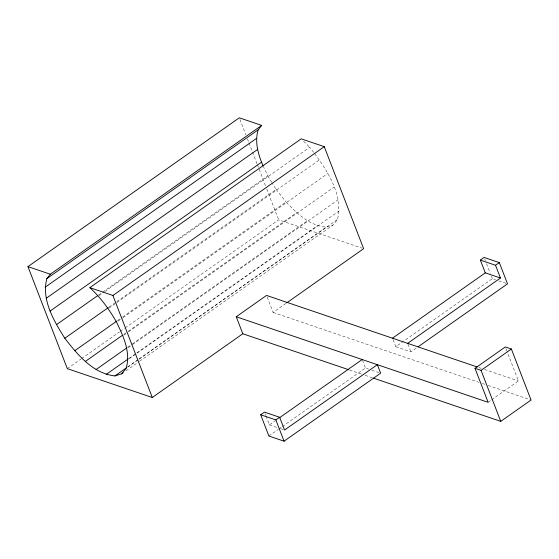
<?xml version="1.0" encoding="UTF-8"?>
<svg xmlns="http://www.w3.org/2000/svg" width="559" height="559" viewBox="0 0 559 559"><rect width="100%" height="100%" fill="white"/><g stroke="black" fill="none" stroke-linecap="round" stroke-linejoin="round"><path stroke-width="0.42" stroke-dasharray="2.79 2.1" d="M139.596 361.24L333.094 224.991L337.51 219.449C343.268 195.475 328.105 171.683 314.347 153.243M98.545 295.04L267.761 175.889L263.541 166.806M99.041 295.62L104.037 292.098M104.75 291.595L309.672 147.31L313.83 152.586M109.068 307.073L116.209 302.042M116.922 301.539L276.146 189.424L272.177 183.017M108.9 308.149L116.041 303.118M116.754 302.622L319.538 159.839M117.502 320.607L121.785 317.589M122.505 317.086L286.012 201.96C296.976 213.314 309.658 225.871 326.281 227.108L333.094 224.991M118.005 321.18L122.288 318.169M123.001 317.666L327.923 173.374M67.318 368.647L80.88 359.095M81.6 358.592L119.437 331.948M120.157 331.445L124.44 328.426M125.153 327.923L278.661 219.834L361.98 248.133M123.888 334.289L127.459 331.773M128.172 331.27L296.682 212.623M123.623 335.309L127.906 332.298M128.619 331.794L334.261 186.999M127.501 347.398L131.784 344.379M132.497 343.876L307.429 220.707M128.193 347.586L338.111 199.78M129.024 358.368L136.165 353.344M136.878 352.841L317.526 225.64M129.304 358.654L136.438 353.63M137.158 353.127L339.222 210.848M127.787 366.872L138.492 359.325M139.212 358.829L326.281 227.108M127.592 367.256L138.304 359.716M139.016 359.213L337.51 219.449M126.034 370.792L138.884 361.743M267.174 297.046L273.106 312.432L285.942 303.397M266.007 416.099L269.396 424.868L275.105 420.843M268.886 436.034L278.116 429.536M278.829 429.032L281.666 427.034M282.379 426.538L365.467 368.032L368.661 369.115M393.082 339.739L395.765 346.699L492.346 278.696L495.54 279.779M395.765 346.699L410.935 351.849L417.328 347.349M488.119 402.305L490.942 400.314M491.641 399.818L518.417 380.965L507.174 351.821M498.733 280.863L507.516 283.846M478.742 367.494L481.222 368.332M484.527 369.457L518.417 380.965M273.106 312.432L478.965 382.342M482.27 383.467L484.751 384.306M488.063 385.43L531.05 400.034M371.854 370.205L379.044 372.643M349.459 369.981L361.862 374.195M365.167 375.32L372.608 377.849M269.396 424.868L277.376 427.579M280.576 428.662L284.566 430.018M303.621 141.252L309.672 147.31M276.146 189.424L286.012 201.96M267.761 175.889L271.737 182.304M484.751 259.013L485.359 260.592M486.575 263.736L490.215 273.183M491.431 276.335L492.346 278.696M505.923 348.578L506.859 351.01M407.958 344.12L410.935 351.849M362.484 360.303L365.467 368.032M239.923 119.43L245.862 134.817M247.42 138.863L248.671 142.105M248.986 142.915L257.105 163.962M257.419 164.772L265.539 185.826M266.79 189.068L278.661 219.834M265.085 413.709L265.7 415.302"/><path stroke-width="0.84" d="M123.176 372.797L121.75 373.803L114.93 375.921C92.913 373.531 77.505 354.637 64.802 338.244C53.853 320.824 41.296 299.959 46.83 278.634L50.331 274.224L261.682 125.412L239.301 117.809L27.95 266.622L67.318 368.647L152.286 397.505L242.809 333.765L348.634 369.702M263.184 166.051C258.258 154.829 254.457 141.951 258.174 129.821L261.682 125.412M121.75 373.803L126.159 368.262C130.883 352.387 123.413 336.259 116.572 322.187C109.298 309.518 100.669 297.542 89.852 287.647L301.196 138.835L324.269 146.668L363.636 248.692L286.655 302.894M46.83 278.634L258.174 129.821M45.118 287.228L256.462 138.415M46.222 298.296L257.573 149.484M50.079 311.077L261.43 162.264M56.417 324.702L97.825 295.543M89.852 287.647L112.918 295.48L324.269 146.668M64.802 338.244L108.355 307.576M74.661 350.772L116.789 321.111M85.331 361.435L122.463 335.295M96.085 369.52L126.788 347.901M106.175 374.453L128.311 358.871M114.93 375.921L126.355 367.878M242.809 333.765L236.247 316.757L266.545 295.425L477.093 366.935M260.683 414.778L264.47 412.116L279.647 417.266L284.566 430.018L377.36 364.685L380.637 373.188L284.056 441.191L268.886 436.034L260.683 414.778L275.86 419.935L284.056 441.191M407.658 343.352L500.445 278.012L485.275 272.862L480.356 260.11L484.143 257.44L499.313 262.597L507.516 283.846L418.041 346.853M275.86 419.935L279.647 417.266M480.356 260.11L495.526 265.259L499.313 262.597M279.388 417.832L362.183 359.528M392.481 338.195L485.275 272.862M236.247 316.757L488.119 402.305L474.996 368.297L505.294 346.957L511.366 349.019L531.05 400.034L500.752 421.367L373.433 378.129M474.996 368.297L481.068 370.358L511.366 349.019M27.95 266.622L50.331 274.224M495.526 265.259L500.445 278.012M481.068 370.358L500.752 421.367M112.918 295.48L152.286 397.505"/></g></svg>
